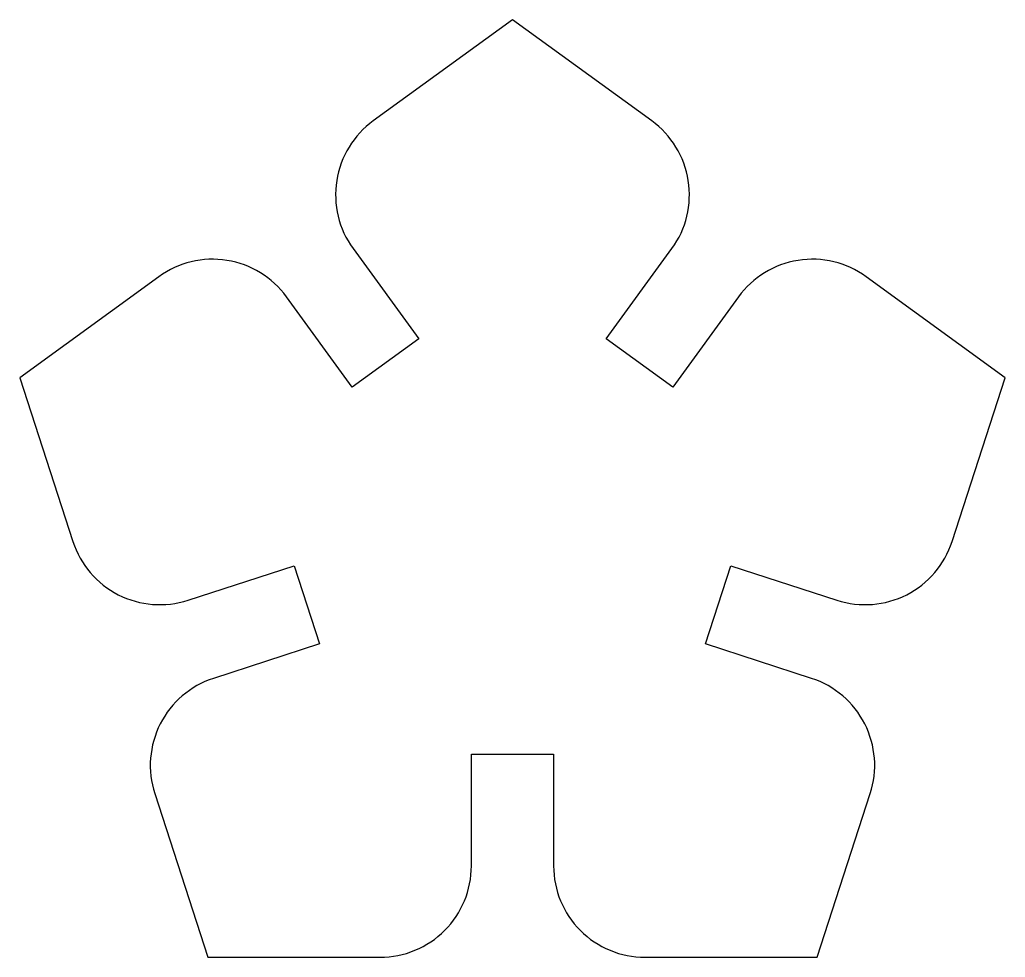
# Model space of a CAD drawing. Header units: millimetres. Extents: x -24.3 to 24.3, y -20.6 to 25.5.
import ezdxf

# ---------------------------------------------------------------- set-up
doc = ezdxf.new("R2010")
doc.units = ezdxf.units.MM
doc.layers.get('0').update_dxf_attribs({"linetype": 'CONTINUOUS'})

msp = doc.modelspace()

# ---------------------------------------------------------------- linework, layer by layer
msp.add_lwpolyline([(7.852, 14.252, 0.414214), (6.856, 20.538), (0, 25.52), (-6.856, 20.538, 0.414214), (-7.852, 14.252), (-4.619, 9.803), (-7.896, 7.422), (-11.128, 11.872, 0.414214), (-17.414, 12.867), (-24.271, 7.886), (-21.652, -0.174, 0.414214), (-15.981, -3.063), (-10.75, -1.364), (-9.499, -5.216), (-14.73, -6.915, 0.414214), (-17.619, -12.586), (-15, -20.646), (-6.525, -20.646, 0.414214), (-2.025, -16.146), (-2.025, -10.646), (2.025, -10.646), (2.025, -16.146, 0.414214), (6.525, -20.646), (15, -20.646), (17.619, -12.586, 0.414214), (14.73, -6.915), (9.499, -5.216), (10.75, -1.364), (15.981, -3.063, 0.414214), (21.652, -0.174), (24.271, 7.886), (17.414, 12.867, 0.414214), (11.128, 11.872), (7.896, 7.422), (4.619, 9.803)], format="xyb", close=True)

doc.saveas('drawing.dxf')
